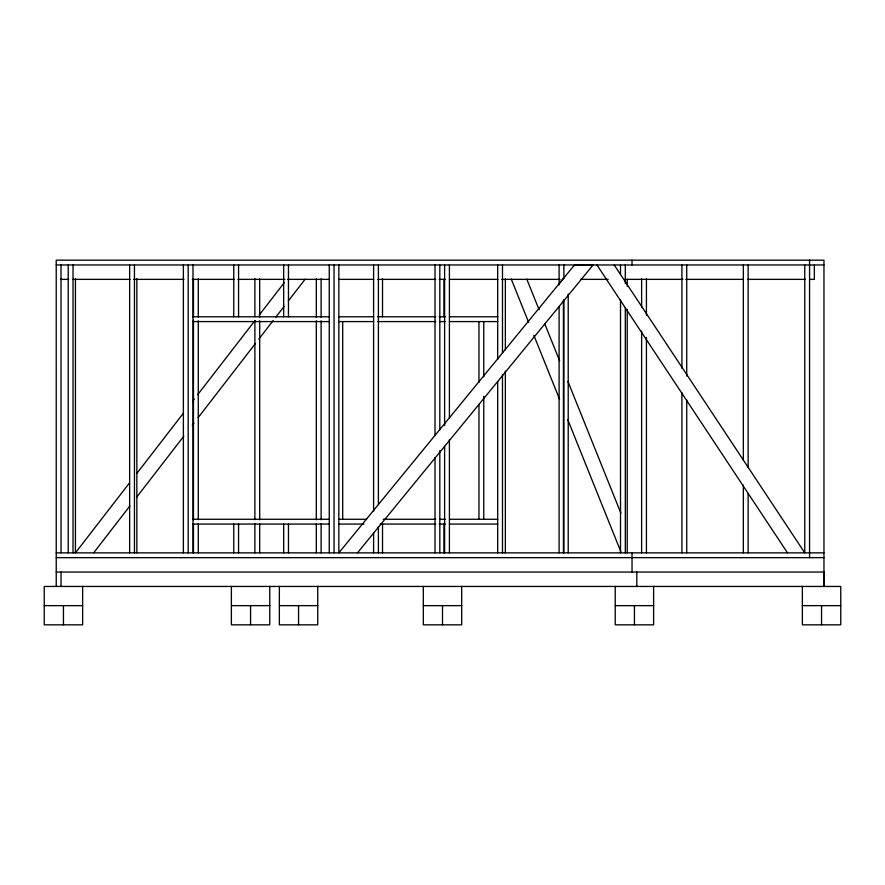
<?xml version="1.0" encoding="UTF-8"?>
<svg xmlns="http://www.w3.org/2000/svg" width="885" height="885" viewBox="0 0 885 885"><rect width="100%" height="100%" fill="white"/><g stroke="black" fill="none" stroke-linecap="round" stroke-linejoin="round"><path stroke-width="1.33" d="M129.376 483.066L75.435 552.859L75.435 278.742M136.965 473.254L183.317 413.273M192.587 401.281L194.28 399.102M197.654 394.732L254.957 320.58M259.172 315.126L284.461 282.415M93.633 552.859L129.874 505.966M136.611 497.248L183.814 436.172M192.244 425.265L193.926 423.085M198.14 417.631L255.455 343.48M258.829 339.121L273.155 320.58M275.677 317.306L284.107 306.409M288.322 300.955L305.181 279.14M559.099 283.764L563.889 277.879M357.452 552.859L593.116 264.936L574.487 264.969L338.844 552.859L338.844 264.969M56.231 264.969L823.957 264.969M60.368 279.361L68.654 279.361M72.791 279.361L130.084 279.361M133.513 279.361L184.003 279.361M192.299 279.361L234.271 279.361M237.921 279.361L284.937 279.361M287.702 279.361L329.497 279.361M338.855 279.361L373.658 279.361M377.795 279.361L435.763 279.361M439.137 279.361L445.31 279.361M449.458 279.361L497.846 279.361M501.762 279.361L560.061 279.361M580.604 279.361L608.194 279.361M624.744 279.361L682.921 279.361M685.676 279.361L743.489 279.361M747.493 279.361L805.427 279.361M809.565 279.361L814.355 279.361L814.355 264.969M192.985 316.786L329.386 316.786M339.055 316.786L373.558 316.786M377.707 316.786L435.674 316.786M439.137 316.786L445.343 316.786M449.48 316.786L497.801 316.786M192.985 321.587L329.386 321.587M339.055 321.587L373.558 321.587M377.707 321.587L435.674 321.587M439.823 321.587L445.343 321.587M449.48 321.587L497.801 321.587M192.985 519.274L329.386 519.274M339.055 519.274L366.655 519.274M383.227 519.274L435.674 519.274M439.823 519.274L445.343 519.274M449.48 519.274L497.801 519.274M192.985 524.064L329.386 524.064M339.055 524.064L363.901 524.064M380.119 524.064L435.674 524.064M439.137 524.064L445.343 524.064M449.48 524.064L497.801 524.064M56.231 552.859L823.957 552.859M56.231 557.661L823.957 557.661M56.242 572.053L823.957 572.053M44.25 605.639L82.637 605.639M231.383 605.639L269.77 605.639M279.361 605.639L317.748 605.639M423.307 605.639L461.693 605.639M615.23 605.639L653.617 605.639M802.363 605.639L840.75 605.639M614.212 264.969L804.764 552.859L804.764 264.969M596.955 264.969L787.506 552.859M526.752 279.041L539.098 309.75M544.751 323.822L559.674 360.936M567.904 381.402L620.883 513.189M511.242 279.041L528.732 322.549M533.876 335.338L559.585 399.312M567.816 419.789L620.794 551.576M823.957 586.445L823.957 260.168L56.231 260.168L56.242 586.445M823.858 572.053L823.858 586.445M821.557 605.639L821.557 624.832M809.565 260.168L809.565 557.661M802.363 586.445L802.363 624.832L840.75 624.832L840.75 586.445L44.25 586.445L44.25 624.832L82.637 624.832L82.637 586.445M748.146 264.969L748.146 467.457M748.146 493.399L748.146 552.859M743.345 264.969L743.345 460.311M743.345 485.179L743.345 552.859M686.727 264.969L686.727 376.048M686.727 399.954L686.727 552.859M681.926 264.969L681.926 368.282M681.926 392.63L681.926 552.859M653.617 586.445L653.617 624.832L615.23 624.832L615.23 586.445M646.426 278.742L646.426 315.27M646.426 337.373L646.426 552.859M641.625 278.742L641.625 307.67M641.625 331.09L641.625 552.859M636.824 572.053L636.824 586.445M634.423 605.639L634.423 624.832M632.012 260.168L632.034 264.969M632.034 552.859L632.034 572.053M627.233 279.361L627.233 286.264M627.233 309.518L627.233 552.859M625.308 264.969L625.308 283.51M625.308 307.814L625.308 552.859M620.518 264.969L620.518 274.483M620.518 300.081L620.518 552.859M568.214 293.92L568.214 552.859M563.889 264.969L563.889 278.056M563.889 300.081L563.889 552.859M563.413 300.081L563.413 552.859M559.099 264.969L559.099 284.881M559.099 306.487L559.099 552.859M505.357 278.742L505.357 349.807M505.357 371.036L505.357 552.859M502.481 264.969L502.481 352.938M502.481 374.676L502.481 552.859M497.68 264.969L497.68 359.476M497.68 381.523L497.68 552.859M483.763 321.587L483.763 376.877M483.763 396.237L483.763 519.274M478.962 321.587L478.962 382.409M478.962 404.534L478.962 519.274M461.693 586.445L461.693 624.832L423.307 624.832L423.307 586.445M449.414 264.969L449.414 417.775M449.414 439.591L449.414 552.859M444.613 264.969L444.613 425.773M444.613 446.361L444.613 552.859M443.938 279.361L443.938 316.786M443.938 524.064L443.938 552.859M442.5 605.639L442.5 624.832M439.812 264.969L439.812 429.922M439.812 450.642L439.812 552.859M435.011 264.969L435.011 435.453M435.011 457.545L435.011 552.859M382.519 278.609L382.519 316.786M382.519 524.064L382.519 552.859M378.393 264.969L378.393 504.538M378.393 526.619L378.393 552.859M373.603 264.969L373.603 511.419M373.603 533.124L373.603 552.859M342.694 321.587L342.694 519.274M334.043 264.969L334.043 552.859M329.253 264.969L329.253 552.859M321.111 278.742L321.111 317.306M321.111 320.801L321.111 519.794M321.111 523.854L321.111 552.859M317.748 586.445L317.748 624.832L279.361 624.832L279.361 586.445M316.31 278.742L316.31 317.306M316.31 320.801L316.31 519.794M316.31 523.854L316.31 552.859M298.555 605.639L298.555 624.832M288.466 264.969L288.466 316.786M288.466 524.064L288.466 552.859M283.665 264.969L283.665 316.786M283.665 524.064L283.665 552.859M269.77 586.445L269.77 624.832L231.383 624.832L231.383 586.445M259.692 278.72L259.692 317.084M259.692 320.801L259.692 519.805M259.692 523.854L259.692 552.859M254.891 278.554L254.891 316.653M254.891 320.669L254.891 519.705M254.891 523.843L254.891 552.859M250.577 605.639L250.577 624.832M238.563 264.969L238.563 316.786M238.563 524.064L238.563 552.859M233.762 264.969L233.762 316.786M233.762 524.064L233.762 552.859M198.273 278.686L198.273 317.095M198.273 320.801L198.273 519.705M198.273 523.843L198.273 552.859M193.472 278.764L193.472 317.383M193.472 320.138L193.472 519.871M193.472 523.854L193.472 552.859M192.985 264.969L192.985 552.859M188.184 264.969L188.184 552.859M183.383 264.969L183.383 552.859M136.854 278.775L136.854 552.859M134.443 264.969L134.443 552.859M129.641 264.969L129.641 552.859M73.024 264.969L73.024 552.859M68.222 264.969L68.222 552.859M63.443 605.639L63.443 624.832M61.032 264.969L61.032 552.859M61.043 572.053L61.043 586.445"/></g></svg>
